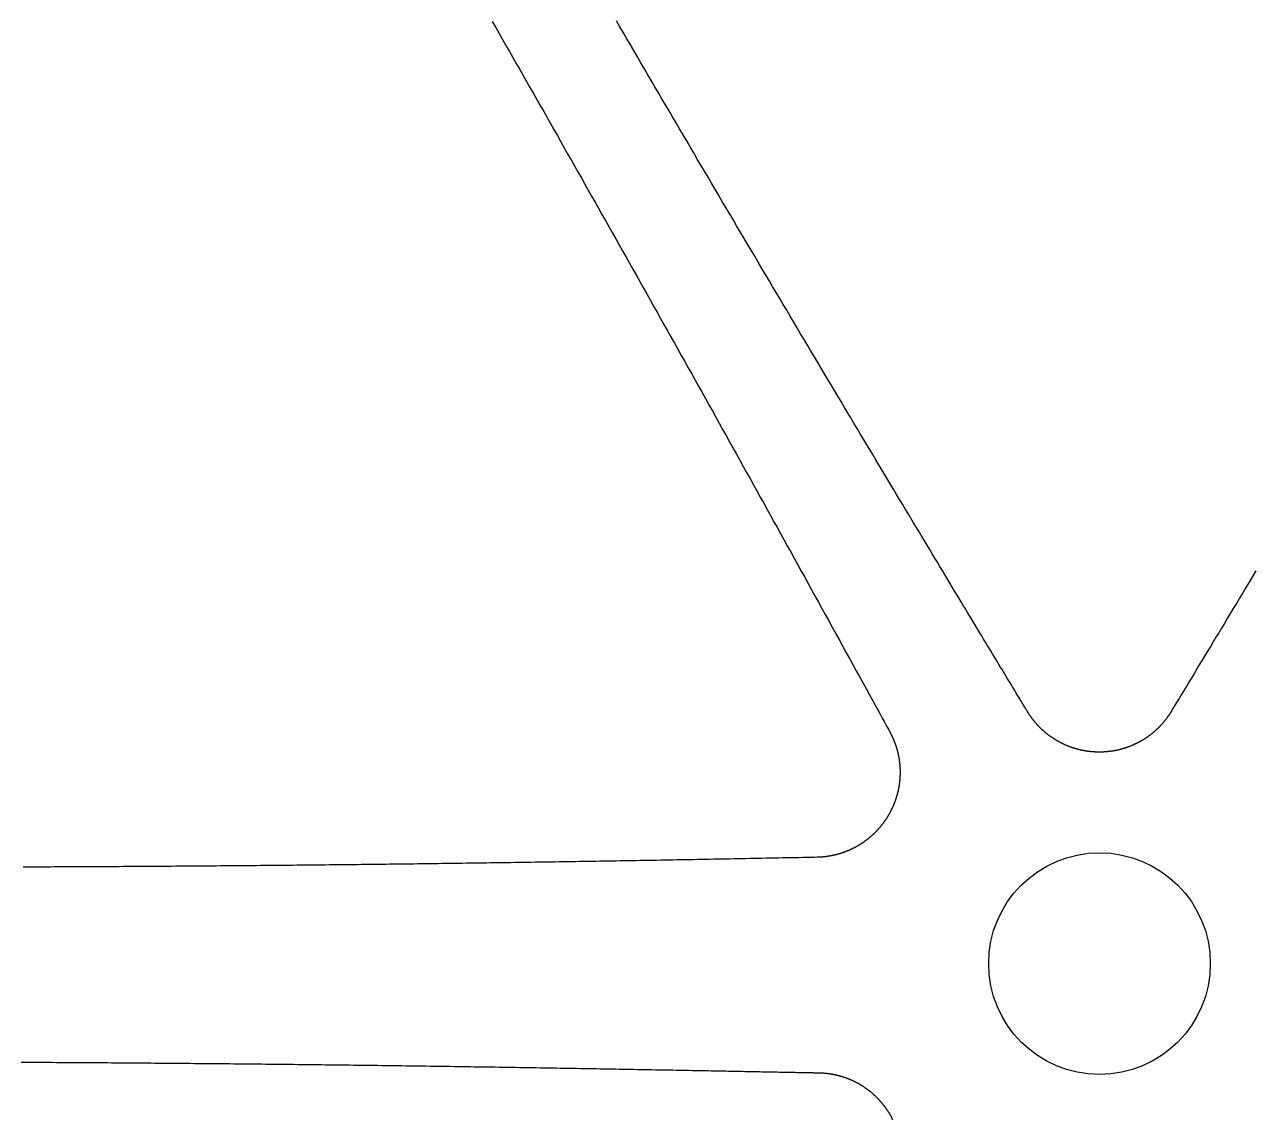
# Model space of a CAD drawing. Extents: x -3 to 136, y 0 to 121.
# Drawn here: x 35.45 to 52.1, y 29.76 to 44.57 of the extents above; entities that cross this region are included whole.
import ezdxf

# ---------------------------------------------------------------- set-up
doc = ezdxf.new("R2010")
doc.units = 0
doc.layers.get('0').update_dxf_attribs({"linetype": 'CONTINUOUS'})

msp = doc.modelspace()

# ---------------------------------------------------------------- linework, layer by layer
for points in [[(41.7811, 44.6133, 0), (41.8275, 44.5322, 0), (41.8739, 44.4512, 0), (41.9203, 44.3701, 0), (41.9667, 44.289, 0), (42.0131, 44.2079, 0), (42.0594, 44.1268, 0), (42.1058, 44.0456, 0), (42.1522, 43.9644, 0), (42.1985, 43.8832, 0), (42.2449, 43.8019, 0), (42.2912, 43.7206, 0), (42.3376, 43.6393, 0), (42.3839, 43.5579, 0), (42.4303, 43.4765, 0), (42.4767, 43.3951, 0), (42.523, 43.3136, 0), (42.5694, 43.2321, 0), (42.6158, 43.1505, 0), (42.6621, 43.0689, 0), (42.7085, 42.9873, 0), (42.7549, 42.9056, 0), (42.8013, 42.8239, 0), (42.8477, 42.7421, 0), (42.8941, 42.6603, 0), (42.9405, 42.5784, 0), (42.9869, 42.4965, 0), (43.0333, 42.4145, 0), (43.0798, 42.3325, 0), (43.1262, 42.2505, 0), (43.1727, 42.1684, 0), (43.2192, 42.0862, 0), (43.2656, 42.004, 0), (43.3121, 41.9217, 0), (43.3586, 41.8393, 0), (43.4052, 41.757, 0), (43.4517, 41.6745, 0), (43.4982, 41.592, 0), (43.5448, 41.5094, 0), (43.5914, 41.4268, 0), (43.638, 41.3441, 0), (43.6846, 41.2613, 0), (43.7312, 41.1785, 0), (43.7779, 41.0956, 0), (43.8246, 41.0126, 0), (43.8712, 40.9296, 0), (43.918, 40.8465, 0), (43.9647, 40.7633, 0), (44.0115, 40.6801, 0), (44.0582, 40.5968, 0), (44.105, 40.5134, 0), (44.1519, 40.4299, 0), (44.1987, 40.3464, 0), (44.2456, 40.2628, 0), (44.2925, 40.1791, 0), (44.3394, 40.0953, 0), (44.3862, 40.0116, 0), (44.433, 39.928, 0), (44.4798, 39.8445, 0), (44.5265, 39.7609, 0), (44.5732, 39.6775, 0), (44.6198, 39.594, 0), (44.6664, 39.5106, 0), (44.7129, 39.4273, 0), (44.7595, 39.344, 0), (44.8059, 39.2607, 0), (44.8524, 39.1774, 0), (44.8988, 39.0941, 0), (44.9452, 39.0109, 0), (44.9916, 38.9277, 0), (45.0379, 38.8445, 0), (45.0843, 38.7613, 0), (45.1306, 38.6781, 0), (45.1769, 38.5949, 0), (45.2231, 38.5117, 0), (45.2694, 38.4285, 0), (45.3156, 38.3453, 0), (45.3619, 38.2621, 0), (45.4081, 38.1788, 0), (45.4544, 38.0956, 0), (45.5006, 38.0123, 0), (45.5468, 37.9289, 0), (45.5931, 37.8456, 0), (45.6393, 37.7622, 0), (45.6855, 37.6788, 0), (45.7318, 37.5953, 0), (45.778, 37.5118, 0), (45.8243, 37.4282, 0), (45.8706, 37.3446, 0), (45.9169, 37.261, 0), (45.9632, 37.1772, 0), (46.0095, 37.0934, 0), (46.0559, 37.0096, 0), (46.1023, 36.9257, 0), (46.1487, 36.8417, 0), (46.1951, 36.7576, 0), (46.2416, 36.6734, 0), (46.2881, 36.5892, 0), (46.3346, 36.5048, 0), (46.3812, 36.4204, 0), (46.4278, 36.3359, 0), (46.4745, 36.2513, 0), (46.5212, 36.1666, 0), (46.5679, 36.0818, 0), (46.6147, 35.9968, 0), (46.6615, 35.9118, 0), (46.7084, 35.8266, 0), (46.755, 35.7419, 0), (46.8003, 35.6597, 0), (46.8439, 35.5803, 0), (46.8858, 35.5043, 0), (46.9255, 35.432, 0), (46.963, 35.3638, 0), (46.9979, 35.3002, 0), (47.0301, 35.2416, 0), (47.0594, 35.1884, 0), (47.0854, 35.141, 0), (47.108, 35.0999, 0), (47.127, 35.0653, 0), (47.1421, 35.0378, 0), (47.1531, 35.0178, 0), (47.1598, 35.0056, 0)], [(49.0229, 35.2794, 0), (49.0186, 35.2867, 0), (49.0136, 35.2949, 0), (49.008, 35.3042, 0), (49.0018, 35.3145, 0), (48.995, 35.3258, 0), (48.9876, 35.3381, 0), (48.9796, 35.3514, 0), (48.971, 35.3656, 0), (48.9618, 35.3809, 0), (48.952, 35.3971, 0), (48.9417, 35.4142, 0), (48.9307, 35.4323, 0), (48.9192, 35.4514, 0), (48.9071, 35.4714, 0), (48.8944, 35.4923, 0), (48.8812, 35.5142, 0), (48.8674, 35.537, 0), (48.8531, 35.5607, 0), (48.8382, 35.5853, 0), (48.8228, 35.6108, 0), (48.8068, 35.6372, 0), (48.7903, 35.6645, 0), (48.7732, 35.6927, 0), (48.7557, 35.7217, 0), (48.7375, 35.7517, 0), (48.7189, 35.7824, 0), (48.6998, 35.8141, 0), (48.6801, 35.8466, 0), (48.66, 35.8799, 0), (48.6393, 35.9141, 0), (48.6181, 35.9491, 0), (48.5965, 35.985, 0), (48.5743, 36.0216, 0), (48.5517, 36.0591, 0), (48.5285, 36.0973, 0), (48.5049, 36.1364, 0), (48.4808, 36.1763, 0), (48.4563, 36.2169, 0), (48.4312, 36.2583, 0), (48.4058, 36.3005, 0), (48.3798, 36.3435, 0), (48.3534, 36.3872, 0), (48.3265, 36.4317, 0), (48.2993, 36.4769, 0), (48.2715, 36.5229, 0), (48.2433, 36.5696, 0), (48.2147, 36.617, 0), (48.1857, 36.6651, 0), (48.1562, 36.714, 0), (48.1263, 36.7635, 0), (48.096, 36.8138, 0), (48.0653, 36.8647, 0), (48.0342, 36.9164, 0), (48.0026, 36.9687, 0), (47.9707, 37.0217, 0), (47.9383, 37.0754, 0), (47.9056, 37.1297, 0), (47.8725, 37.1847, 0), (47.839, 37.2403, 0), (47.8051, 37.2966, 0), (47.7709, 37.3535, 0), (47.7363, 37.4111, 0), (47.7013, 37.4692, 0), (47.6659, 37.528, 0), (47.6302, 37.5874, 0), (47.5941, 37.6474, 0), (47.5577, 37.708, 0), (47.5209, 37.7692, 0), (47.4838, 37.8309, 0), (47.4464, 37.8933, 0), (47.4086, 37.9562, 0), (47.3705, 38.0197, 0), (47.3321, 38.0837, 0), (47.2933, 38.1483, 0), (47.2542, 38.2134, 0), (47.2148, 38.2791, 0), (47.1751, 38.3453, 0), (47.1351, 38.412, 0), (47.0948, 38.4793, 0), (47.0542, 38.547, 0), (47.0133, 38.6153, 0), (46.9721, 38.6841, 0), (46.9307, 38.7533, 0), (46.8889, 38.8231, 0), (46.8469, 38.8933, 0), (46.8046, 38.964, 0), (46.762, 39.0352, 0), (46.7192, 39.1068, 0), (46.6761, 39.1789, 0), (46.6328, 39.2514, 0), (46.5892, 39.3244, 0), (46.5454, 39.3978, 0), (46.5013, 39.4716, 0), (46.457, 39.5458, 0), (46.4124, 39.6205, 0), (46.3676, 39.6956, 0), (46.3226, 39.7711, 0), (46.2774, 39.8469, 0), (46.2319, 39.9232, 0), (46.1863, 39.9998, 0), (46.1404, 40.0768, 0), (46.0943, 40.1542, 0), (46.0481, 40.232, 0), (46.0016, 40.3101, 0), (45.9549, 40.3885, 0), (45.9081, 40.4673, 0), (45.861, 40.5465, 0), (45.8138, 40.6259, 0), (45.7664, 40.7057, 0), (45.7188, 40.7858, 0), (45.6711, 40.8663, 0), (45.6232, 40.947, 0), (45.5751, 41.028, 0), (45.5269, 41.1093, 0), (45.4786, 41.1909, 0), (45.43, 41.2728, 0), (45.3814, 41.3549, 0), (45.3326, 41.4373, 0), (45.2837, 41.5199, 0), (45.2349, 41.6025, 0), (45.1861, 41.685, 0), (45.1373, 41.7675, 0), (45.0886, 41.8499, 0), (45.04, 41.9322, 0), (44.9914, 42.0145, 0), (44.9429, 42.0967, 0), (44.8944, 42.1789, 0), (44.846, 42.261, 0), (44.7976, 42.3431, 0), (44.7493, 42.4251, 0), (44.701, 42.507, 0), (44.6528, 42.589, 0), (44.6046, 42.6708, 0), (44.5564, 42.7526, 0), (44.5083, 42.8344, 0), (44.4603, 42.9161, 0), (44.4123, 42.9978, 0), (44.3644, 43.0795, 0), (44.3164, 43.161, 0), (44.2686, 43.2426, 0), (44.2207, 43.3241, 0), (44.173, 43.4056, 0), (44.1252, 43.487, 0), (44.0775, 43.5684, 0), (44.0299, 43.6498, 0), (43.9822, 43.7311, 0), (43.9347, 43.8124, 0), (43.8871, 43.8937, 0), (43.8396, 43.9749, 0), (43.7922, 44.0561, 0), (43.7447, 44.1373, 0), (43.6973, 44.2185, 0), (43.65, 44.2996, 0), (43.6026, 44.3807, 0), (43.5554, 44.4617, 0), (43.5081, 44.5428, 0), (43.4609, 44.6238, 0)], [(52.1171, 37.1792, 0), (52.0713, 37.1032, 0), (52.0261, 37.0283, 0), (51.9816, 36.9544, 0), (51.9377, 36.8816, 0), (51.8945, 36.8099, 0), (51.8519, 36.7394, 0), (51.8101, 36.6702, 0), (51.7691, 36.6021, 0), (51.7288, 36.5353, 0), (51.6893, 36.4699, 0), (51.6506, 36.4057, 0), (51.6127, 36.343, 0), (51.5756, 36.2816, 0), (51.5394, 36.2217, 0), (51.5041, 36.1633, 0), (51.4697, 36.1063, 0), (51.4363, 36.051, 0), (51.4037, 35.9971, 0), (51.3722, 35.9449, 0), (51.3416, 35.8943, 0), (51.3121, 35.8455, 0), (51.2835, 35.7983, 0), (51.2561, 35.7528, 0), (51.2297, 35.7092, 0), (51.2044, 35.6673, 0), (51.1802, 35.6273, 0), (51.1571, 35.5891, 0), (51.1352, 35.5529, 0), (51.1145, 35.5186, 0), (51.095, 35.4863, 0), (51.0767, 35.456, 0), (51.0596, 35.4278, 0), (51.0438, 35.4016, 0), (51.0293, 35.3775, 0), (51.016, 35.3556, 0), (51.0041, 35.3359, 0), (50.9936, 35.3184, 0), (50.9844, 35.3031, 0), (50.9766, 35.2901, 0), (50.9702, 35.2794, 0)], [(50.9702, 35.2794, 0), (50.9675, 35.2749, 0), (50.9648, 35.2704, 0), (50.962, 35.266, 0), (50.9593, 35.2615, 0), (50.9565, 35.2571, 0), (50.9537, 35.2526, 0), (50.9509, 35.2482, 0), (50.948, 35.2438, 0), (50.9451, 35.2394, 0), (50.9423, 35.235, 0), (50.9394, 35.2307, 0), (50.9364, 35.2263, 0), (50.9335, 35.222, 0), (50.9305, 35.2177, 0), (50.9275, 35.2134, 0), (50.9245, 35.2091, 0), (50.9215, 35.2048, 0), (50.9185, 35.2006, 0), (50.9154, 35.1963, 0), (50.9123, 35.1921, 0), (50.9092, 35.1879, 0), (50.9061, 35.1836, 0), (50.9029, 35.1795, 0), (50.8998, 35.1753, 0), (50.8966, 35.1711, 0), (50.8934, 35.167, 0), (50.8902, 35.1628, 0), (50.8869, 35.1587, 0), (50.8837, 35.1546, 0), (50.8804, 35.1505, 0), (50.8771, 35.1465, 0), (50.8738, 35.1424, 0), (50.8705, 35.1384, 0), (50.8671, 35.1344, 0), (50.8637, 35.1304, 0), (50.8603, 35.1264, 0), (50.8569, 35.1224, 0), (50.8535, 35.1184, 0), (50.8501, 35.1145, 0), (50.8466, 35.1105, 0), (50.8431, 35.1066, 0), (50.8396, 35.1027, 0), (50.8361, 35.0989, 0), (50.8325, 35.095, 0), (50.829, 35.0911, 0), (50.8254, 35.0873, 0), (50.8218, 35.0835, 0), (50.8182, 35.0797, 0), (50.8146, 35.0759, 0), (50.8109, 35.0721, 0), (50.8073, 35.0684, 0), (50.8036, 35.0647, 0), (50.7999, 35.0609, 0), (50.7962, 35.0572, 0), (50.7924, 35.0535, 0), (50.7887, 35.0499, 0), (50.7849, 35.0462, 0), (50.7811, 35.0426, 0), (50.7773, 35.039, 0), (50.7735, 35.0354, 0), (50.7697, 35.0318, 0), (50.7658, 35.0283, 0), (50.7619, 35.0247, 0), (50.7581, 35.0212, 0), (50.7542, 35.0177, 0), (50.7503, 35.0142, 0), (50.7463, 35.0107, 0), (50.7424, 35.0073, 0), (50.7384, 35.0039, 0), (50.7344, 35.0005, 0), (50.7304, 34.9971, 0), (50.7264, 34.9937, 0), (50.7224, 34.9903, 0), (50.7184, 34.987, 0), (50.7143, 34.9837, 0), (50.7102, 34.9804, 0), (50.7062, 34.9771, 0), (50.7021, 34.9738, 0), (50.6979, 34.9706, 0), (50.6938, 34.9674, 0), (50.6897, 34.9642, 0), (50.6855, 34.961, 0), (50.6813, 34.9578, 0), (50.6772, 34.9547, 0), (50.673, 34.9516, 0), (50.6687, 34.9485, 0), (50.6645, 34.9454, 0), (50.6603, 34.9423, 0), (50.656, 34.9393, 0), (50.6517, 34.9362, 0), (50.6474, 34.9332, 0), (50.6431, 34.9302, 0), (50.6388, 34.9273, 0), (50.6345, 34.9243, 0), (50.6301, 34.9214, 0), (50.6258, 34.9185, 0), (50.6214, 34.9156, 0), (50.617, 34.9127, 0), (50.6126, 34.9099, 0), (50.6082, 34.907, 0), (50.6038, 34.9042, 0), (50.5993, 34.9014, 0), (50.5949, 34.8987, 0), (50.5904, 34.8959, 0), (50.5859, 34.8932, 0), (50.5815, 34.8905, 0), (50.5769, 34.8878, 0), (50.5724, 34.8851, 0), (50.5679, 34.8825, 0), (50.5634, 34.8799, 0), (50.5588, 34.8773, 0), (50.5542, 34.8747, 0), (50.5497, 34.8721, 0), (50.5451, 34.8696, 0), (50.5405, 34.8671, 0), (50.5359, 34.8646, 0), (50.5312, 34.8621, 0), (50.5266, 34.8597, 0), (50.522, 34.8572, 0), (50.5173, 34.8548, 0), (50.5127, 34.8524, 0), (50.508, 34.8501, 0), (50.5033, 34.8477, 0), (50.4986, 34.8454, 0), (50.4939, 34.8431, 0), (50.4892, 34.8408, 0), (50.4845, 34.8386, 0), (50.4797, 34.8364, 0), (50.475, 34.8341, 0), (50.4702, 34.832, 0), (50.4655, 34.8298, 0), (50.4607, 34.8276, 0), (50.4559, 34.8255, 0), (50.4512, 34.8234, 0), (50.4464, 34.8213, 0), (50.4415, 34.8193, 0), (50.4367, 34.8173, 0), (50.4319, 34.8153, 0), (50.4271, 34.8133, 0), (50.4222, 34.8113, 0), (50.4174, 34.8094, 0), (50.4125, 34.8074, 0), (50.4077, 34.8055, 0), (50.4028, 34.8037, 0), (50.3979, 34.8018, 0), (50.393, 34.8, 0), (50.3881, 34.7982, 0), (50.3832, 34.7964, 0), (50.3783, 34.7946, 0), (50.3733, 34.7929, 0), (50.3684, 34.7912, 0), (50.3635, 34.7895, 0), (50.3585, 34.7878, 0), (50.3536, 34.7862, 0), (50.3486, 34.7845, 0), (50.3436, 34.7829, 0), (50.3386, 34.7813, 0), (50.3337, 34.7798, 0), (50.3287, 34.7782, 0), (50.3237, 34.7767, 0), (50.3187, 34.7752, 0), (50.3136, 34.7738, 0), (50.3086, 34.7723, 0), (50.3036, 34.7709, 0), (50.2986, 34.7695, 0), (50.2935, 34.7681, 0), (50.2885, 34.7668, 0), (50.2834, 34.7655, 0), (50.2783, 34.7642, 0), (50.2733, 34.7629, 0), (50.2682, 34.7616, 0), (50.2631, 34.7604, 0), (50.258, 34.7592, 0), (50.2529, 34.758, 0), (50.2478, 34.7568, 0), (50.2427, 34.7557, 0), (50.2376, 34.7546, 0), (50.2325, 34.7535, 0), (50.2274, 34.7524, 0), (50.2223, 34.7513, 0), (50.2171, 34.7503, 0), (50.212, 34.7493, 0), (50.2068, 34.7483, 0), (50.2017, 34.7474, 0), (50.1965, 34.7464, 0), (50.1914, 34.7455, 0), (50.1862, 34.7447, 0), (50.181, 34.7438, 0), (50.1759, 34.743, 0), (50.1707, 34.7421, 0), (50.1655, 34.7414, 0), (50.1603, 34.7406, 0), (50.1551, 34.7398, 0), (50.1499, 34.7391, 0), (50.1447, 34.7384, 0), (50.1395, 34.7378, 0), (50.1343, 34.7371, 0), (50.1291, 34.7365, 0), (50.1239, 34.7359, 0), (50.1187, 34.7353, 0), (50.1135, 34.7348, 0), (50.1083, 34.7342, 0), (50.103, 34.7337, 0), (50.0978, 34.7333, 0), (50.0926, 34.7328, 0), (50.0874, 34.7324, 0), (50.0822, 34.732, 0), (50.0769, 34.7316, 0), (50.0717, 34.7312, 0), (50.0665, 34.7309, 0), (50.0613, 34.7306, 0), (50.056, 34.7303, 0), (50.0508, 34.73, 0), (50.0456, 34.7298, 0), (50.0404, 34.7296, 0), (50.0351, 34.7294, 0), (50.0299, 34.7292, 0), (50.0247, 34.7291, 0), (50.0195, 34.729, 0), (50.0142, 34.7289, 0), (50.009, 34.7288, 0), (50.0038, 34.7288, 0), (49.9986, 34.7288, 0), (49.9933, 34.7288, 0), (49.9881, 34.7288, 0), (49.9829, 34.7288, 0), (49.9777, 34.7289, 0), (49.9724, 34.729, 0), (49.9672, 34.7291, 0), (49.962, 34.7293, 0), (49.9568, 34.7294, 0), (49.9515, 34.7296, 0), (49.9463, 34.7299, 0), (49.9411, 34.7301, 0), (49.9359, 34.7304, 0), (49.9307, 34.7307, 0), (49.9254, 34.731, 0), (49.9202, 34.7313, 0), (49.915, 34.7317, 0), (49.9098, 34.7321, 0), (49.9046, 34.7325, 0), (49.8994, 34.7329, 0), (49.8942, 34.7334, 0), (49.889, 34.7338, 0), (49.8838, 34.7343, 0), (49.8786, 34.7349, 0), (49.8734, 34.7354, 0), (49.8682, 34.736, 0), (49.863, 34.7366, 0), (49.8578, 34.7372, 0), (49.8526, 34.7379, 0), (49.8475, 34.7386, 0), (49.8423, 34.7392, 0), (49.8371, 34.74, 0), (49.8319, 34.7407, 0), (49.8267, 34.7415, 0), (49.8216, 34.7423, 0), (49.8164, 34.7431, 0), (49.8112, 34.7439, 0), (49.8061, 34.7448, 0), (49.8009, 34.7457, 0), (49.7958, 34.7466, 0), (49.7906, 34.7475, 0), (49.7855, 34.7485, 0), (49.7803, 34.7495, 0), (49.7752, 34.7505, 0), (49.7701, 34.7515, 0), (49.7649, 34.7525, 0), (49.7598, 34.7536, 0), (49.7547, 34.7547, 0), (49.7496, 34.7558, 0), (49.7445, 34.757, 0), (49.7394, 34.7582, 0), (49.7342, 34.7594, 0), (49.7292, 34.7606, 0), (49.7241, 34.7618, 0), (49.719, 34.7631, 0), (49.7139, 34.7644, 0), (49.7088, 34.7657, 0), (49.7037, 34.767, 0), (49.6987, 34.7684, 0), (49.6936, 34.7698, 0), (49.6885, 34.7712, 0), (49.6835, 34.7726, 0), (49.6785, 34.7741, 0), (49.6734, 34.7755, 0), (49.6684, 34.777, 0), (49.6634, 34.7786, 0), (49.6584, 34.7801, 0), (49.6534, 34.7817, 0), (49.6484, 34.7833, 0), (49.6434, 34.7849, 0), (49.6385, 34.7865, 0), (49.6335, 34.7882, 0), (49.6285, 34.7898, 0), (49.6236, 34.7916, 0), (49.6186, 34.7933, 0), (49.6137, 34.795, 0), (49.6088, 34.7968, 0), (49.6039, 34.7986, 0), (49.599, 34.8004, 0), (49.5941, 34.8022, 0), (49.5892, 34.8041, 0), (49.5843, 34.806, 0), (49.5794, 34.8079, 0), (49.5746, 34.8098, 0), (49.5697, 34.8118, 0), (49.5649, 34.8137, 0), (49.5601, 34.8157, 0), (49.5552, 34.8177, 0), (49.5504, 34.8198, 0), (49.5456, 34.8218, 0), (49.5408, 34.8239, 0), (49.5361, 34.826, 0), (49.5313, 34.8281, 0), (49.5265, 34.8303, 0), (49.5218, 34.8325, 0), (49.517, 34.8346, 0), (49.5123, 34.8369, 0), (49.5076, 34.8391, 0), (49.5029, 34.8413, 0), (49.4982, 34.8436, 0), (49.4935, 34.8459, 0), (49.4888, 34.8482, 0), (49.4841, 34.8506, 0), (49.4795, 34.8529, 0), (49.4748, 34.8553, 0), (49.4702, 34.8577, 0), (49.4655, 34.8602, 0), (49.4609, 34.8626, 0), (49.4563, 34.8651, 0), (49.4517, 34.8676, 0), (49.4471, 34.8701, 0), (49.4426, 34.8726, 0), (49.438, 34.8752, 0), (49.4335, 34.8778, 0), (49.4289, 34.8803, 0), (49.4244, 34.883, 0), (49.4199, 34.8856, 0), (49.4154, 34.8883, 0), (49.4109, 34.8909, 0), (49.4064, 34.8936, 0), (49.402, 34.8964, 0), (49.3975, 34.8991, 0), (49.3931, 34.9019, 0), (49.3886, 34.9047, 0), (49.3842, 34.9075, 0), (49.3798, 34.9103, 0), (49.3754, 34.9131, 0), (49.3711, 34.916, 0), (49.3667, 34.9189, 0), (49.3623, 34.9218, 0), (49.358, 34.9247, 0), (49.3537, 34.9277, 0), (49.3494, 34.9307, 0), (49.3451, 34.9337, 0), (49.3408, 34.9367, 0), (49.3365, 34.9397, 0), (49.3322, 34.9428, 0), (49.328, 34.9458, 0), (49.3237, 34.9489, 0), (49.3195, 34.952, 0), (49.3153, 34.9552, 0), (49.3111, 34.9583, 0), (49.3069, 34.9615, 0), (49.3028, 34.9647, 0), (49.2986, 34.9679, 0), (49.2945, 34.9711, 0), (49.2904, 34.9744, 0), (49.2863, 34.9776, 0), (49.2822, 34.9809, 0), (49.2781, 34.9842, 0), (49.2741, 34.9875, 0), (49.27, 34.9909, 0), (49.266, 34.9942, 0), (49.262, 34.9976, 0), (49.258, 35.001, 0), (49.2541, 35.0044, 0), (49.2501, 35.0078, 0), (49.2462, 35.0113, 0), (49.2423, 35.0147, 0), (49.2383, 35.0182, 0), (49.2345, 35.0217, 0), (49.2306, 35.0252, 0), (49.2267, 35.0288, 0), (49.2229, 35.0323, 0), (49.2191, 35.0359, 0), (49.2153, 35.0395, 0), (49.2115, 35.0431, 0), (49.2077, 35.0467, 0), (49.204, 35.0503, 0), (49.2002, 35.054, 0), (49.1965, 35.0577, 0), (49.1928, 35.0614, 0), (49.1891, 35.0651, 0), (49.1855, 35.0688, 0), (49.1818, 35.0725, 0), (49.1782, 35.0763, 0), (49.1746, 35.08, 0), (49.171, 35.0838, 0), (49.1674, 35.0876, 0), (49.1638, 35.0915, 0), (49.1603, 35.0953, 0), (49.1568, 35.0991, 0), (49.1533, 35.103, 0), (49.1498, 35.1069, 0), (49.1463, 35.1108, 0), (49.1428, 35.1147, 0), (49.1394, 35.1187, 0), (49.136, 35.1226, 0), (49.1326, 35.1266, 0), (49.1292, 35.1306, 0), (49.1258, 35.1346, 0), (49.1225, 35.1386, 0), (49.1192, 35.1426, 0), (49.1159, 35.1466, 0), (49.1126, 35.1507, 0), (49.1093, 35.1548, 0), (49.1061, 35.1589, 0), (49.1028, 35.163, 0), (49.0996, 35.1671, 0), (49.0964, 35.1712, 0), (49.0933, 35.1754, 0), (49.0901, 35.1796, 0), (49.087, 35.1837, 0), (49.0838, 35.1879, 0), (49.0807, 35.1921, 0), (49.0777, 35.1964, 0), (49.0746, 35.2006, 0), (49.0716, 35.2049, 0), (49.0685, 35.2091, 0), (49.0655, 35.2134, 0), (49.0626, 35.2177, 0), (49.0596, 35.222, 0), (49.0567, 35.2264, 0), (49.0537, 35.2307, 0), (49.0508, 35.2351, 0), (49.0479, 35.2394, 0), (49.0451, 35.2438, 0), (49.0422, 35.2482, 0), (49.0394, 35.2526, 0), (49.0366, 35.2571, 0), (49.0338, 35.2615, 0), (49.0311, 35.266, 0), (49.0283, 35.2704, 0), (49.0256, 35.2749, 0), (49.0229, 35.2794, 0)], [(47.1598, 35.0056, 0), (47.1623, 35.001, 0), (47.1649, 34.9964, 0), (47.1673, 34.9917, 0), (47.1698, 34.987, 0), (47.1723, 34.9824, 0), (47.1747, 34.9777, 0), (47.1771, 34.973, 0), (47.1795, 34.9683, 0), (47.1818, 34.9635, 0), (47.1841, 34.9588, 0), (47.1865, 34.9541, 0), (47.1887, 34.9493, 0), (47.191, 34.9446, 0), (47.1933, 34.9398, 0), (47.1955, 34.935, 0), (47.1977, 34.9302, 0), (47.1999, 34.9254, 0), (47.202, 34.9206, 0), (47.2041, 34.9158, 0), (47.2062, 34.911, 0), (47.2083, 34.9061, 0), (47.2104, 34.9013, 0), (47.2124, 34.8964, 0), (47.2145, 34.8916, 0), (47.2165, 34.8867, 0), (47.2184, 34.8818, 0), (47.2204, 34.8769, 0), (47.2223, 34.872, 0), (47.2242, 34.8671, 0), (47.2261, 34.8622, 0), (47.228, 34.8572, 0), (47.2298, 34.8523, 0), (47.2316, 34.8473, 0), (47.2334, 34.8424, 0), (47.2352, 34.8374, 0), (47.2369, 34.8324, 0), (47.2386, 34.8275, 0), (47.2403, 34.8225, 0), (47.242, 34.8175, 0), (47.2437, 34.8125, 0), (47.2453, 34.8075, 0), (47.2469, 34.8024, 0), (47.2485, 34.7974, 0), (47.2501, 34.7924, 0), (47.2516, 34.7873, 0), (47.2531, 34.7823, 0), (47.2546, 34.7772, 0), (47.2561, 34.7721, 0), (47.2575, 34.7671, 0), (47.2589, 34.762, 0), (47.2603, 34.7569, 0), (47.2617, 34.7518, 0), (47.2631, 34.7467, 0), (47.2644, 34.7416, 0), (47.2657, 34.7365, 0), (47.267, 34.7314, 0), (47.2682, 34.7262, 0), (47.2695, 34.7211, 0), (47.2707, 34.716, 0), (47.2719, 34.7108, 0), (47.273, 34.7057, 0), (47.2742, 34.7005, 0), (47.2753, 34.6954, 0), (47.2764, 34.6902, 0), (47.2774, 34.685, 0), (47.2785, 34.6799, 0), (47.2795, 34.6747, 0), (47.2805, 34.6695, 0), (47.2814, 34.6643, 0), (47.2824, 34.6592, 0), (47.2833, 34.654, 0), (47.2842, 34.6488, 0), (47.2851, 34.6436, 0), (47.2859, 34.6384, 0), (47.2868, 34.6332, 0), (47.2876, 34.628, 0), (47.2883, 34.6227, 0), (47.2891, 34.6175, 0), (47.2898, 34.6123, 0), (47.2905, 34.6071, 0), (47.2912, 34.6019, 0), (47.2919, 34.5966, 0), (47.2925, 34.5914, 0), (47.2931, 34.5862, 0), (47.2937, 34.5809, 0), (47.2943, 34.5757, 0), (47.2948, 34.5704, 0), (47.2953, 34.5652, 0), (47.2958, 34.56, 0), (47.2963, 34.5547, 0), (47.2967, 34.5494, 0), (47.2971, 34.5442, 0), (47.2975, 34.5389, 0), (47.2979, 34.5337, 0), (47.2982, 34.5284, 0), (47.2985, 34.5232, 0), (47.2988, 34.5179, 0), (47.2991, 34.5126, 0), (47.2993, 34.5074, 0), (47.2996, 34.5021, 0), (47.2998, 34.4968, 0), (47.2999, 34.4915, 0), (47.3001, 34.4863, 0), (47.3002, 34.481, 0), (47.3003, 34.4757, 0), (47.3004, 34.4704, 0), (47.3004, 34.4652, 0), (47.3005, 34.4599, 0), (47.3005, 34.4546, 0), (47.3004, 34.4493, 0), (47.3004, 34.444, 0), (47.3003, 34.4388, 0), (47.3002, 34.4335, 0), (47.3001, 34.4282, 0), (47.3, 34.4229, 0), (47.2998, 34.4177, 0), (47.2996, 34.4124, 0), (47.2994, 34.4071, 0), (47.2992, 34.4019, 0), (47.2989, 34.3966, 0), (47.2986, 34.3914, 0), (47.2983, 34.3861, 0), (47.298, 34.3808, 0), (47.2976, 34.3756, 0), (47.2972, 34.3703, 0), (47.2968, 34.3651, 0), (47.2964, 34.3598, 0), (47.2959, 34.3546, 0), (47.2955, 34.3494, 0), (47.295, 34.3441, 0), (47.2944, 34.3389, 0), (47.2939, 34.3337, 0), (47.2933, 34.3284, 0), (47.2927, 34.3232, 0), (47.2921, 34.318, 0), (47.2914, 34.3128, 0), (47.2908, 34.3076, 0), (47.2901, 34.3023, 0), (47.2894, 34.2971, 0), (47.2886, 34.2919, 0), (47.2879, 34.2867, 0), (47.2871, 34.2815, 0), (47.2863, 34.2763, 0), (47.2854, 34.2711, 0), (47.2846, 34.266, 0), (47.2837, 34.2608, 0), (47.2828, 34.2556, 0), (47.2818, 34.2504, 0), (47.2809, 34.2453, 0), (47.2799, 34.2401, 0), (47.2789, 34.2349, 0), (47.2779, 34.2298, 0), (47.2768, 34.2246, 0), (47.2758, 34.2195, 0), (47.2747, 34.2143, 0), (47.2736, 34.2092, 0), (47.2724, 34.2041, 0), (47.2712, 34.1989, 0), (47.2701, 34.1938, 0), (47.2688, 34.1887, 0), (47.2676, 34.1836, 0), (47.2663, 34.1785, 0), (47.2651, 34.1734, 0), (47.2638, 34.1683, 0), (47.2624, 34.1632, 0), (47.2611, 34.1581, 0), (47.2597, 34.153, 0), (47.2583, 34.148, 0), (47.2569, 34.1429, 0), (47.2554, 34.1379, 0), (47.254, 34.1328, 0), (47.2525, 34.1278, 0), (47.251, 34.1227, 0), (47.2494, 34.1177, 0), (47.2479, 34.1127, 0), (47.2463, 34.1076, 0), (47.2447, 34.1026, 0), (47.243, 34.0976, 0), (47.2414, 34.0926, 0), (47.2397, 34.0876, 0), (47.238, 34.0826, 0), (47.2363, 34.0777, 0), (47.2345, 34.0727, 0), (47.2328, 34.0677, 0), (47.231, 34.0628, 0), (47.2291, 34.0578, 0), (47.2273, 34.0529, 0), (47.2254, 34.0479, 0), (47.2236, 34.043, 0), (47.2217, 34.0381, 0), (47.2197, 34.0332, 0), (47.2178, 34.0283, 0), (47.2158, 34.0234, 0), (47.2138, 34.0185, 0), (47.2118, 34.0136, 0), (47.2097, 34.0087, 0), (47.2077, 34.0039, 0), (47.2056, 33.999, 0), (47.2035, 33.9942, 0), (47.2014, 33.9894, 0), (47.1992, 33.9846, 0), (47.197, 33.9798, 0), (47.1948, 33.975, 0), (47.1926, 33.9702, 0), (47.1904, 33.9654, 0), (47.1881, 33.9606, 0), (47.1859, 33.9559, 0), (47.1836, 33.9512, 0), (47.1812, 33.9464, 0), (47.1789, 33.9417, 0), (47.1765, 33.937, 0), (47.1741, 33.9323, 0), (47.1717, 33.9276, 0), (47.1693, 33.923, 0), (47.1669, 33.9183, 0), (47.1644, 33.9137, 0), (47.1619, 33.909, 0), (47.1594, 33.9044, 0), (47.1568, 33.8998, 0), (47.1543, 33.8952, 0), (47.1517, 33.8906, 0), (47.1491, 33.886, 0), (47.1465, 33.8815, 0), (47.1439, 33.8769, 0), (47.1412, 33.8724, 0), (47.1385, 33.8679, 0), (47.1358, 33.8633, 0), (47.1331, 33.8588, 0), (47.1304, 33.8544, 0), (47.1276, 33.8499, 0), (47.1249, 33.8454, 0), (47.1221, 33.841, 0), (47.1192, 33.8365, 0), (47.1164, 33.8321, 0), (47.1135, 33.8277, 0), (47.1107, 33.8233, 0), (47.1078, 33.8189, 0), (47.1048, 33.8145, 0), (47.1019, 33.8102, 0), (47.0989, 33.8058, 0), (47.096, 33.8015, 0), (47.093, 33.7972, 0), (47.0899, 33.7929, 0), (47.0869, 33.7886, 0), (47.0838, 33.7843, 0), (47.0808, 33.7801, 0), (47.0777, 33.7758, 0), (47.0746, 33.7716, 0), (47.0714, 33.7673, 0), (47.0683, 33.7631, 0), (47.0651, 33.7589, 0), (47.0619, 33.7548, 0), (47.0587, 33.7506, 0), (47.0555, 33.7465, 0), (47.0522, 33.7423, 0), (47.0489, 33.7382, 0), (47.0456, 33.7341, 0), (47.0423, 33.73, 0), (47.039, 33.7259, 0), (47.0357, 33.7219, 0), (47.0323, 33.7178, 0), (47.0289, 33.7138, 0), (47.0255, 33.7098, 0), (47.0221, 33.7057, 0), (47.0186, 33.7018, 0), (47.0152, 33.6978, 0), (47.0117, 33.6938, 0), (47.0082, 33.6899, 0), (47.0047, 33.686, 0), (47.0012, 33.682, 0), (46.9976, 33.6782, 0), (46.994, 33.6743, 0), (46.9904, 33.6704, 0), (46.9868, 33.6666, 0), (46.9832, 33.6627, 0), (46.9796, 33.6589, 0), (46.9759, 33.6551, 0), (46.9722, 33.6513, 0), (46.9685, 33.6475, 0), (46.9648, 33.6438, 0), (46.9611, 33.6401, 0), (46.9573, 33.6363, 0), (46.9536, 33.6327, 0), (46.9498, 33.629, 0), (46.946, 33.6253, 0), (46.9422, 33.6217, 0), (46.9384, 33.618, 0), (46.9345, 33.6144, 0), (46.9306, 33.6108, 0), (46.9268, 33.6073, 0), (46.9229, 33.6037, 0), (46.919, 33.6002, 0), (46.9151, 33.5967, 0), (46.9111, 33.5932, 0), (46.9072, 33.5897, 0), (46.9032, 33.5862, 0), (46.8992, 33.5828, 0), (46.8952, 33.5794, 0), (46.8912, 33.576, 0), (46.8872, 33.5726, 0), (46.8831, 33.5692, 0), (46.8791, 33.5659, 0), (46.875, 33.5625, 0), (46.8709, 33.5592, 0), (46.8668, 33.5559, 0), (46.8627, 33.5527, 0), (46.8586, 33.5494, 0), (46.8544, 33.5462, 0), (46.8502, 33.543, 0), (46.8461, 33.5398, 0), (46.8419, 33.5366, 0), (46.8377, 33.5334, 0), (46.8335, 33.5303, 0), (46.8292, 33.5272, 0), (46.825, 33.5241, 0), (46.8207, 33.521, 0), (46.8164, 33.5179, 0), (46.8122, 33.5149, 0), (46.8079, 33.5119, 0), (46.8035, 33.5089, 0), (46.7992, 33.5059, 0), (46.7949, 33.5029, 0), (46.7905, 33.5, 0), (46.7861, 33.4971, 0), (46.7818, 33.4942, 0), (46.7774, 33.4913, 0), (46.773, 33.4884, 0), (46.7685, 33.4856, 0), (46.7641, 33.4828, 0), (46.7596, 33.48, 0), (46.7552, 33.4772, 0), (46.7507, 33.4744, 0), (46.7462, 33.4717, 0), (46.7417, 33.469, 0), (46.7372, 33.4663, 0), (46.7327, 33.4636, 0), (46.7281, 33.4609, 0), (46.7236, 33.4583, 0), (46.719, 33.4557, 0), (46.7144, 33.4531, 0), (46.7099, 33.4505, 0), (46.7053, 33.448, 0), (46.7006, 33.4454, 0), (46.696, 33.4429, 0), (46.6914, 33.4404, 0), (46.6867, 33.438, 0), (46.6821, 33.4355, 0), (46.6774, 33.4331, 0), (46.6727, 33.4307, 0), (46.668, 33.4283, 0), (46.6633, 33.4259, 0), (46.6586, 33.4236, 0), (46.6539, 33.4213, 0), (46.6491, 33.419, 0), (46.6444, 33.4167, 0), (46.6396, 33.4144, 0), (46.6348, 33.4122, 0), (46.6301, 33.41, 0), (46.6253, 33.4078, 0), (46.6204, 33.4056, 0), (46.6156, 33.4034, 0), (46.6108, 33.4013, 0), (46.606, 33.3992, 0), (46.6011, 33.3971, 0), (46.5962, 33.3951, 0), (46.5914, 33.393, 0), (46.5865, 33.391, 0), (46.5816, 33.389, 0), (46.5767, 33.3871, 0), (46.5718, 33.3851, 0), (46.5669, 33.3832, 0), (46.562, 33.3813, 0), (46.5571, 33.3794, 0), (46.5521, 33.3775, 0), (46.5472, 33.3757, 0), (46.5423, 33.3739, 0), (46.5373, 33.3721, 0), (46.5323, 33.3704, 0), (46.5274, 33.3686, 0), (46.5224, 33.3669, 0), (46.5174, 33.3652, 0), (46.5124, 33.3635, 0), (46.5074, 33.3619, 0), (46.5024, 33.3603, 0), (46.4974, 33.3587, 0), (46.4924, 33.3571, 0), (46.4874, 33.3555, 0), (46.4823, 33.354, 0), (46.4773, 33.3525, 0), (46.4722, 33.351, 0), (46.4672, 33.3496, 0), (46.4621, 33.3481, 0), (46.4571, 33.3467, 0), (46.452, 33.3453, 0), (46.4469, 33.344, 0), (46.4418, 33.3426, 0), (46.4368, 33.3413, 0), (46.4317, 33.34, 0), (46.4266, 33.3387, 0), (46.4215, 33.3375, 0), (46.4163, 33.3362, 0), (46.4112, 33.335, 0), (46.4061, 33.3339, 0), (46.401, 33.3327, 0), (46.3958, 33.3316, 0), (46.3907, 33.3305, 0), (46.3856, 33.3294, 0), (46.3804, 33.3283, 0), (46.3753, 33.3273, 0), (46.3701, 33.3263, 0), (46.365, 33.3253, 0), (46.3598, 33.3243, 0), (46.3546, 33.3234, 0), (46.3494, 33.3225, 0), (46.3443, 33.3216, 0), (46.3391, 33.3207, 0), (46.3339, 33.3199, 0), (46.3287, 33.319, 0), (46.3235, 33.3182, 0), (46.3183, 33.3175, 0), (46.3131, 33.3167, 0), (46.3079, 33.316, 0), (46.3027, 33.3153, 0), (46.2975, 33.3146, 0), (46.2922, 33.314, 0), (46.287, 33.3133, 0), (46.2818, 33.3127, 0), (46.2766, 33.3121, 0), (46.2713, 33.3116, 0), (46.2661, 33.311, 0), (46.2609, 33.3105, 0), (46.2556, 33.3101, 0), (46.2504, 33.3096, 0), (46.2451, 33.3092, 0), (46.2399, 33.3087, 0), (46.2346, 33.3084, 0), (46.2294, 33.308, 0), (46.2241, 33.3077, 0), (46.2188, 33.3073, 0), (46.2136, 33.3071, 0), (46.2083, 33.3068, 0), (46.2031, 33.3065, 0), (46.1978, 33.3063, 0), (46.1925, 33.3061, 0), (46.1872, 33.306, 0), (46.182, 33.3058, 0), (46.1767, 33.3057, 0)], [(46.1767, 33.3057, 0), (46.1423, 33.305, 0), (46.0941, 33.304, 0), (46.0381, 33.3029, 0), (45.9832, 33.3018, 0), (45.9284, 33.3007, 0), (45.8731, 33.2996, 0), (45.8179, 33.2985, 0), (45.7628, 33.2974, 0), (45.7078, 33.2963, 0), (45.6529, 33.2953, 0), (45.598, 33.2942, 0), (45.5432, 33.2931, 0), (45.4883, 33.292, 0), (45.4334, 33.291, 0), (45.3785, 33.2899, 0), (45.3235, 33.2888, 0), (45.2685, 33.2878, 0), (45.2135, 33.2867, 0), (45.1585, 33.2857, 0), (45.1035, 33.2846, 0), (45.0485, 33.2836, 0), (44.9936, 33.2826, 0), (44.9386, 33.2815, 0), (44.8837, 33.2805, 0), (44.8287, 33.2795, 0), (44.7738, 33.2784, 0), (44.7189, 33.2774, 0), (44.664, 33.2764, 0), (44.6091, 33.2754, 0), (44.5542, 33.2744, 0), (44.4993, 33.2734, 0), (44.4444, 33.2724, 0), (44.3895, 33.2714, 0), (44.3346, 33.2704, 0), (44.2797, 33.2694, 0), (44.2248, 33.2685, 0), (44.1699, 33.2675, 0), (44.1151, 33.2665, 0), (44.0602, 33.2655, 0), (44.0053, 33.2646, 0), (43.9504, 33.2636, 0), (43.8955, 33.2627, 0), (43.8406, 33.2617, 0), (43.7857, 33.2608, 0), (43.7308, 33.2598, 0), (43.6758, 33.2589, 0), (43.6209, 33.2579, 0), (43.566, 33.257, 0), (43.511, 33.2561, 0), (43.4561, 33.2552, 0), (43.4011, 33.2542, 0), (43.3462, 33.2533, 0), (43.2913, 33.2524, 0), (43.2364, 33.2515, 0), (43.1815, 33.2506, 0), (43.1266, 33.2497, 0), (43.0717, 33.2488, 0), (43.0169, 33.248, 0), (42.9621, 33.2471, 0), (42.9072, 33.2462, 0), (42.8524, 33.2453, 0), (42.7976, 33.2445, 0), (42.7428, 33.2436, 0), (42.688, 33.2427, 0), (42.6332, 33.2419, 0), (42.5785, 33.241, 0), (42.5237, 33.2402, 0), (42.469, 33.2394, 0), (42.4142, 33.2385, 0), (42.3595, 33.2377, 0), (42.3048, 33.2369, 0), (42.25, 33.236, 0), (42.1953, 33.2352, 0), (42.1406, 33.2344, 0), (42.086, 33.2336, 0), (42.0313, 33.2328, 0), (41.9766, 33.232, 0), (41.9219, 33.2312, 0), (41.8673, 33.2304, 0), (41.8126, 33.2297, 0), (41.758, 33.2289, 0), (41.7033, 33.2281, 0), (41.6487, 33.2273, 0), (41.5941, 33.2266, 0), (41.5394, 33.2258, 0), (41.4848, 33.2251, 0), (41.4302, 33.2243, 0), (41.3756, 33.2236, 0), (41.321, 33.2228, 0), (41.2664, 33.2221, 0), (41.2118, 33.2214, 0), (41.1572, 33.2206, 0), (41.1026, 33.2199, 0), (41.048, 33.2192, 0), (40.9934, 33.2185, 0), (40.9388, 33.2178, 0), (40.8842, 33.2171, 0), (40.8297, 33.2164, 0), (40.7751, 33.2157, 0), (40.7205, 33.215, 0), (40.6659, 33.2143, 0), (40.6113, 33.2137, 0), (40.5568, 33.213, 0), (40.5022, 33.2123, 0), (40.4476, 33.2117, 0), (40.3931, 33.211, 0), (40.3385, 33.2104, 0), (40.2839, 33.2097, 0), (40.2293, 33.2091, 0), (40.1748, 33.2084, 0), (40.1202, 33.2078, 0), (40.0656, 33.2072, 0), (40.011, 33.2066, 0), (39.9565, 33.2059, 0), (39.9019, 33.2053, 0), (39.8473, 33.2047, 0), (39.7927, 33.2041, 0), (39.7381, 33.2035, 0), (39.6835, 33.2029, 0), (39.6289, 33.2023, 0), (39.5743, 33.2018, 0), (39.5197, 33.2012, 0), (39.4651, 33.2006, 0), (39.4105, 33.2001, 0), (39.3559, 33.1995, 0), (39.3013, 33.1989, 0), (39.2466, 33.1984, 0), (39.192, 33.1978, 0), (39.1374, 33.1973, 0), (39.0827, 33.1968, 0), (39.0281, 33.1962, 0), (38.9734, 33.1957, 0), (38.9188, 33.1952, 0), (38.8641, 33.1947, 0), (38.8094, 33.1942, 0), (38.7548, 33.1937, 0), (38.7001, 33.1932, 0), (38.6454, 33.1927, 0), (38.5907, 33.1922, 0), (38.536, 33.1917, 0), (38.4812, 33.1912, 0), (38.4265, 33.1908, 0), (38.3718, 33.1903, 0), (38.317, 33.1898, 0), (38.2623, 33.1894, 0), (38.2075, 33.1889, 0), (38.1527, 33.1885, 0), (38.0979, 33.188, 0), (38.0431, 33.1876, 0), (37.9883, 33.1872, 0), (37.9335, 33.1867, 0), (37.8787, 33.1863, 0), (37.8238, 33.1859, 0), (37.769, 33.1855, 0), (37.7141, 33.1851, 0), (37.6593, 33.1847, 0), (37.6044, 33.1843, 0), (37.5495, 33.1839, 0), (37.4946, 33.1835, 0), (37.4398, 33.1831, 0), (37.385, 33.1828, 0), (37.3303, 33.1824, 0), (37.2755, 33.182, 0), (37.2208, 33.1817, 0), (37.1661, 33.1813, 0), (37.1115, 33.181, 0), (37.0569, 33.1807, 0), (37.0023, 33.1803, 0), (36.9477, 33.18, 0), (36.8932, 33.1797, 0), (36.8387, 33.1794, 0), (36.7842, 33.179, 0), (36.7298, 33.1787, 0), (36.6754, 33.1784, 0), (36.621, 33.1781, 0), (36.5666, 33.1779, 0), (36.5123, 33.1776, 0), (36.4579, 33.1773, 0), (36.4036, 33.177, 0), (36.3494, 33.1767, 0), (36.2951, 33.1765, 0), (36.2409, 33.1762, 0), (36.1867, 33.176, 0), (36.1326, 33.1757, 0), (36.0784, 33.1755, 0), (36.0243, 33.1753, 0), (35.9702, 33.175, 0), (35.9161, 33.1748, 0), (35.8621, 33.1746, 0), (35.808, 33.1744, 0), (35.754, 33.1742, 0), (35.7001, 33.174, 0), (35.6461, 33.1738, 0), (35.5921, 33.1736, 0), (35.5382, 33.1734, 0), (35.4843, 33.1732, 0), (35.4304, 33.173, 0)], [(35.4061, 30.534, 0), (35.4593, 30.5337, 0), (35.5124, 30.5335, 0), (35.5655, 30.5332, 0), (35.6187, 30.533, 0), (35.6718, 30.5327, 0), (35.725, 30.5324, 0), (35.7781, 30.5321, 0), (35.8313, 30.5319, 0), (35.8844, 30.5316, 0), (35.9376, 30.5313, 0), (35.9908, 30.531, 0), (36.0439, 30.5307, 0), (36.0971, 30.5304, 0), (36.1503, 30.5301, 0), (36.2035, 30.5297, 0), (36.2567, 30.5294, 0), (36.3099, 30.5291, 0), (36.3631, 30.5288, 0), (36.4163, 30.5284, 0), (36.4695, 30.5281, 0), (36.5227, 30.5277, 0), (36.5759, 30.5274, 0), (36.6292, 30.527, 0), (36.6824, 30.5267, 0), (36.7357, 30.5263, 0), (36.7889, 30.5259, 0), (36.8422, 30.5255, 0), (36.8955, 30.5251, 0), (36.9488, 30.5248, 0), (37.0021, 30.5244, 0), (37.0554, 30.524, 0), (37.1087, 30.5236, 0), (37.162, 30.5231, 0), (37.2154, 30.5227, 0), (37.2687, 30.5223, 0), (37.3221, 30.5219, 0), (37.3755, 30.5214, 0), (37.4288, 30.521, 0), (37.4822, 30.5206, 0), (37.5356, 30.5201, 0), (37.5891, 30.5197, 0), (37.6425, 30.5192, 0), (37.6959, 30.5188, 0), (37.7494, 30.5183, 0), (37.8029, 30.5178, 0), (37.8564, 30.5173, 0), (37.9099, 30.5169, 0), (37.9634, 30.5164, 0), (38.0169, 30.5159, 0), (38.0705, 30.5154, 0), (38.124, 30.5149, 0), (38.1776, 30.5144, 0), (38.2312, 30.5139, 0), (38.2848, 30.5133, 0), (38.3384, 30.5128, 0), (38.3921, 30.5123, 0), (38.4457, 30.5118, 0), (38.4994, 30.5112, 0), (38.5531, 30.5107, 0), (38.6068, 30.5101, 0), (38.6605, 30.5096, 0), (38.7143, 30.509, 0), (38.768, 30.5085, 0), (38.8218, 30.5079, 0), (38.8756, 30.5073, 0), (38.9295, 30.5067, 0), (38.9833, 30.5062, 0), (39.0372, 30.5056, 0), (39.091, 30.505, 0), (39.1449, 30.5044, 0), (39.1989, 30.5038, 0), (39.2528, 30.5032, 0), (39.3068, 30.5025, 0), (39.3608, 30.5019, 0), (39.4148, 30.5013, 0), (39.4688, 30.5007, 0), (39.5229, 30.5, 0), (39.577, 30.4994, 0), (39.6311, 30.4988, 0), (39.6852, 30.4981, 0), (39.7393, 30.4975, 0), (39.7935, 30.4968, 0), (39.8477, 30.4961, 0), (39.9019, 30.4955, 0), (39.9562, 30.4948, 0), (40.0104, 30.4941, 0), (40.0647, 30.4934, 0), (40.1191, 30.4927, 0), (40.1734, 30.492, 0), (40.2278, 30.4914, 0), (40.2822, 30.4906, 0), (40.3366, 30.4899, 0), (40.3911, 30.4892, 0), (40.4455, 30.4885, 0), (40.5, 30.4878, 0), (40.5546, 30.4871, 0), (40.6091, 30.4863, 0), (40.6637, 30.4856, 0), (40.7184, 30.4848, 0), (40.773, 30.4841, 0), (40.8277, 30.4833, 0), (40.8824, 30.4826, 0), (40.9371, 30.4818, 0), (40.9919, 30.4811, 0), (41.0467, 30.4803, 0), (41.1015, 30.4795, 0), (41.1564, 30.4787, 0), (41.2113, 30.4779, 0), (41.2662, 30.4771, 0), (41.3212, 30.4763, 0), (41.3761, 30.4755, 0), (41.4312, 30.4747, 0), (41.4862, 30.4739, 0), (41.5413, 30.4731, 0), (41.5964, 30.4723, 0), (41.6516, 30.4715, 0), (41.7067, 30.4706, 0), (41.762, 30.4698, 0), (41.8172, 30.4689, 0), (41.8725, 30.4681, 0), (41.9278, 30.4672, 0), (41.9832, 30.4664, 0), (42.0386, 30.4655, 0), (42.094, 30.4647, 0), (42.1494, 30.4638, 0), (42.2049, 30.4629, 0), (42.2605, 30.462, 0), (42.316, 30.4611, 0), (42.3717, 30.4603, 0), (42.4273, 30.4594, 0), (42.483, 30.4585, 0), (42.5386, 30.4576, 0), (42.594, 30.4567, 0), (42.6492, 30.4558, 0), (42.7042, 30.4548, 0), (42.7589, 30.4539, 0), (42.8134, 30.453, 0), (42.8677, 30.4521, 0), (42.9217, 30.4512, 0), (42.9755, 30.4503, 0), (43.029, 30.4494, 0), (43.0822, 30.4485, 0), (43.1352, 30.4476, 0), (43.1879, 30.4467, 0), (43.2403, 30.4458, 0), (43.2925, 30.4449, 0), (43.3444, 30.444, 0), (43.3959, 30.4431, 0), (43.4472, 30.4422, 0), (43.4982, 30.4413, 0), (43.5489, 30.4404, 0), (43.5992, 30.4396, 0), (43.6493, 30.4387, 0), (43.699, 30.4378, 0), (43.7484, 30.4369, 0), (43.7975, 30.436, 0), (43.8462, 30.4352, 0), (43.8946, 30.4343, 0), (43.9427, 30.4334, 0), (43.9904, 30.4326, 0), (44.0377, 30.4317, 0), (44.0847, 30.4309, 0), (44.1313, 30.43, 0), (44.1775, 30.4292, 0), (44.2234, 30.4283, 0), (44.2688, 30.4275, 0), (44.3139, 30.4267, 0), (44.3586, 30.4258, 0), (44.4029, 30.425, 0), (44.4468, 30.4242, 0), (44.4903, 30.4234, 0), (44.5334, 30.4226, 0), (44.576, 30.4218, 0), (44.6183, 30.421, 0), (44.6601, 30.4202, 0), (44.7015, 30.4195, 0), (44.7424, 30.4187, 0), (44.7829, 30.4179, 0), (44.8229, 30.4172, 0), (44.8625, 30.4164, 0), (44.9017, 30.4157, 0), (44.9403, 30.4149, 0), (44.9786, 30.4142, 0), (45.0163, 30.4135, 0), (45.0535, 30.4128, 0), (45.0903, 30.4121, 0), (45.1266, 30.4114, 0), (45.1624, 30.4107, 0), (45.1977, 30.41, 0), (45.2324, 30.4093, 0), (45.2667, 30.4087, 0), (45.3005, 30.408, 0), (45.3337, 30.4074, 0), (45.3664, 30.4067, 0), (45.3986, 30.4061, 0), (45.4303, 30.4055, 0), (45.4614, 30.4049, 0), (45.492, 30.4043, 0), (45.522, 30.4037, 0), (45.5515, 30.4031, 0), (45.5804, 30.4025, 0), (45.6087, 30.402, 0), (45.6365, 30.4014, 0), (45.6637, 30.4009, 0), (45.6903, 30.4004, 0), (45.7164, 30.3999, 0), (45.7418, 30.3994, 0), (45.7667, 30.3989, 0), (45.7909, 30.3984, 0), (45.8145, 30.398, 0), (45.8376, 30.3975, 0), (45.86, 30.3971, 0), (45.8818, 30.3966, 0), (45.903, 30.3962, 0), (45.9235, 30.3958, 0), (45.9434, 30.3954, 0), (45.9627, 30.3951, 0), (45.9813, 30.3947, 0), (45.9993, 30.3943, 0), (46.0166, 30.394, 0), (46.0333, 30.3937, 0), (46.0493, 30.3934, 0), (46.0646, 30.3931, 0), (46.0792, 30.3928, 0), (46.0932, 30.3925, 0), (46.1065, 30.3923, 0), (46.119, 30.3921, 0), (46.1309, 30.3918, 0), (46.1421, 30.3916, 0), (46.1526, 30.3914, 0), (46.1624, 30.3913, 0), (46.1714, 30.3911, 0), (46.1797, 30.391, 0), (46.1874, 30.3908, 0), (46.1942, 30.3907, 0), (46.2004, 30.3906, 0)], [(46.2004, 30.3906, 0), (46.2056, 30.3905, 0), (46.2109, 30.3904, 0), (46.2161, 30.3903, 0), (46.2213, 30.3901, 0), (46.2266, 30.3899, 0), (46.2318, 30.3897, 0), (46.2371, 30.3895, 0), (46.2423, 30.3892, 0), (46.2475, 30.3889, 0), (46.2528, 30.3886, 0), (46.258, 30.3883, 0), (46.2632, 30.3879, 0), (46.2684, 30.3875, 0), (46.2737, 30.3871, 0), (46.2789, 30.3867, 0), (46.2841, 30.3862, 0), (46.2893, 30.3858, 0), (46.2945, 30.3853, 0), (46.2997, 30.3847, 0), (46.305, 30.3842, 0), (46.3102, 30.3836, 0), (46.3154, 30.383, 0), (46.3206, 30.3824, 0), (46.3258, 30.3817, 0), (46.331, 30.381, 0), (46.3361, 30.3803, 0), (46.3413, 30.3796, 0), (46.3465, 30.3789, 0), (46.3517, 30.3781, 0), (46.3569, 30.3773, 0), (46.362, 30.3765, 0), (46.3672, 30.3756, 0), (46.3724, 30.3748, 0), (46.3775, 30.3739, 0), (46.3827, 30.373, 0), (46.3878, 30.372, 0), (46.393, 30.371, 0), (46.3981, 30.3701, 0), (46.4033, 30.369, 0), (46.4084, 30.368, 0), (46.4135, 30.367, 0), (46.4187, 30.3659, 0), (46.4238, 30.3648, 0), (46.4289, 30.3636, 0), (46.434, 30.3625, 0), (46.4391, 30.3613, 0), (46.4442, 30.3601, 0), (46.4493, 30.3589, 0), (46.4544, 30.3576, 0), (46.4595, 30.3563, 0), (46.4646, 30.355, 0), (46.4697, 30.3537, 0), (46.4747, 30.3524, 0), (46.4798, 30.351, 0), (46.4849, 30.3496, 0), (46.4899, 30.3482, 0), (46.495, 30.3468, 0), (46.5, 30.3453, 0), (46.505, 30.3438, 0), (46.51, 30.3423, 0), (46.5151, 30.3408, 0), (46.5201, 30.3392, 0), (46.5251, 30.3376, 0), (46.5301, 30.336, 0), (46.535, 30.3344, 0), (46.54, 30.3328, 0), (46.545, 30.3311, 0), (46.5499, 30.3294, 0), (46.5549, 30.3277, 0), (46.5598, 30.3259, 0), (46.5648, 30.3242, 0), (46.5697, 30.3224, 0), (46.5746, 30.3206, 0), (46.5795, 30.3187, 0), (46.5844, 30.3169, 0), (46.5893, 30.315, 0), (46.5942, 30.3131, 0), (46.5991, 30.3112, 0), (46.6039, 30.3093, 0), (46.6088, 30.3073, 0), (46.6136, 30.3053, 0), (46.6185, 30.3033, 0), (46.6233, 30.3013, 0), (46.6281, 30.2992, 0), (46.6329, 30.2971, 0), (46.6377, 30.295, 0), (46.6425, 30.2929, 0), (46.6473, 30.2908, 0), (46.6521, 30.2886, 0), (46.6568, 30.2864, 0), (46.6616, 30.2842, 0), (46.6663, 30.282, 0), (46.671, 30.2797, 0), (46.6757, 30.2774, 0), (46.6805, 30.2751, 0), (46.6852, 30.2728, 0), (46.6898, 30.2705, 0), (46.6945, 30.2681, 0), (46.6992, 30.2657, 0), (46.7038, 30.2633, 0), (46.7085, 30.2609, 0), (46.7131, 30.2584, 0), (46.7177, 30.256, 0), (46.7224, 30.2535, 0), (46.727, 30.251, 0), (46.7316, 30.2484, 0), (46.7361, 30.2459, 0), (46.7407, 30.2433, 0), (46.7453, 30.2407, 0), (46.7498, 30.2381, 0), (46.7543, 30.2354, 0), (46.7589, 30.2328, 0), (46.7634, 30.2301, 0), (46.7678, 30.2274, 0), (46.7723, 30.2246, 0), (46.7768, 30.2219, 0), (46.7812, 30.2191, 0), (46.7857, 30.2163, 0), (46.7901, 30.2135, 0), (46.7945, 30.2107, 0), (46.7989, 30.2079, 0), (46.8033, 30.205, 0), (46.8077, 30.2021, 0), (46.812, 30.1992, 0), (46.8164, 30.1963, 0), (46.8207, 30.1934, 0), (46.825, 30.1904, 0), (46.8293, 30.1874, 0), (46.8336, 30.1844, 0), (46.8379, 30.1814, 0), (46.8421, 30.1783, 0), (46.8464, 30.1753, 0), (46.8506, 30.1722, 0), (46.8548, 30.1691, 0), (46.859, 30.166, 0), (46.8632, 30.1629, 0), (46.8673, 30.1597, 0), (46.8715, 30.1565, 0), (46.8756, 30.1533, 0), (46.8798, 30.1501, 0), (46.8839, 30.1469, 0), (46.888, 30.1437, 0), (46.892, 30.1404, 0), (46.8961, 30.1371, 0), (46.9001, 30.1338, 0), (46.9042, 30.1305, 0), (46.9082, 30.1271, 0), (46.9122, 30.1238, 0), (46.9162, 30.1204, 0), (46.9201, 30.117, 0), (46.9241, 30.1136, 0), (46.928, 30.1102, 0), (46.932, 30.1067, 0), (46.9359, 30.1032, 0), (46.9398, 30.0997, 0), (46.9436, 30.0962, 0), (46.9475, 30.0927, 0), (46.9513, 30.0892, 0), (46.9552, 30.0856, 0), (46.959, 30.0821, 0), (46.9628, 30.0785, 0), (46.9665, 30.0748, 0), (46.9703, 30.0712, 0), (46.974, 30.0676, 0), (46.9778, 30.0639, 0), (46.9815, 30.0602, 0), (46.9852, 30.0565, 0), (46.9889, 30.0528, 0), (46.9925, 30.0491, 0), (46.9962, 30.0453, 0), (46.9998, 30.0416, 0), (47.0034, 30.0378, 0), (47.007, 30.034, 0), (47.0106, 30.0302, 0), (47.0141, 30.0263, 0), (47.0177, 30.0225, 0), (47.0212, 30.0186, 0), (47.0247, 30.0147, 0), (47.0282, 30.0108, 0), (47.0317, 30.0069, 0), (47.0351, 30.003, 0), (47.0386, 29.999, 0), (47.042, 29.9951, 0), (47.0454, 29.9911, 0), (47.0488, 29.9871, 0), (47.0521, 29.9831, 0), (47.0555, 29.9791, 0), (47.0588, 29.975, 0), (47.0621, 29.9709, 0), (47.0654, 29.9669, 0), (47.0687, 29.9628, 0), (47.072, 29.9587, 0), (47.0752, 29.9545, 0), (47.0784, 29.9504, 0), (47.0816, 29.9462, 0), (47.0848, 29.9421, 0), (47.088, 29.9379, 0), (47.0911, 29.9337, 0), (47.0942, 29.9295, 0), (47.0973, 29.9252, 0), (47.1004, 29.921, 0), (47.1035, 29.9167, 0), (47.1065, 29.9125, 0), (47.1095, 29.9082, 0), (47.1125, 29.9039, 0), (47.1155, 29.8996, 0), (47.1185, 29.8953, 0), (47.1214, 29.891, 0), (47.1243, 29.8866, 0), (47.1272, 29.8823, 0), (47.1301, 29.8779, 0), (47.133, 29.8735, 0), (47.1358, 29.8691, 0), (47.1386, 29.8647, 0), (47.1414, 29.8603, 0), (47.1442, 29.8558, 0), (47.147, 29.8514, 0), (47.1497, 29.8469, 0), (47.1524, 29.8425, 0), (47.1551, 29.838, 0), (47.1578, 29.8335, 0), (47.1604, 29.829, 0), (47.1631, 29.8245, 0), (47.1657, 29.82, 0), (47.1683, 29.8154, 0), (47.1708, 29.8109, 0), (47.1734, 29.8063, 0), (47.1759, 29.8017, 0), (47.1784, 29.7971, 0), (47.1809, 29.7926, 0), (47.1834, 29.7879, 0), (47.1858, 29.7833, 0), (47.1882, 29.7787, 0), (47.1906, 29.7741, 0), (47.193, 29.7694, 0), (47.1954, 29.7647, 0), (47.1977, 29.7601, 0), (47.2, 29.7554, 0)]]:
    msp.add_polyline3d(points)
msp.add_circle((49.9995, 31.86722), 1.5)

doc.saveas('drawing.dxf')
